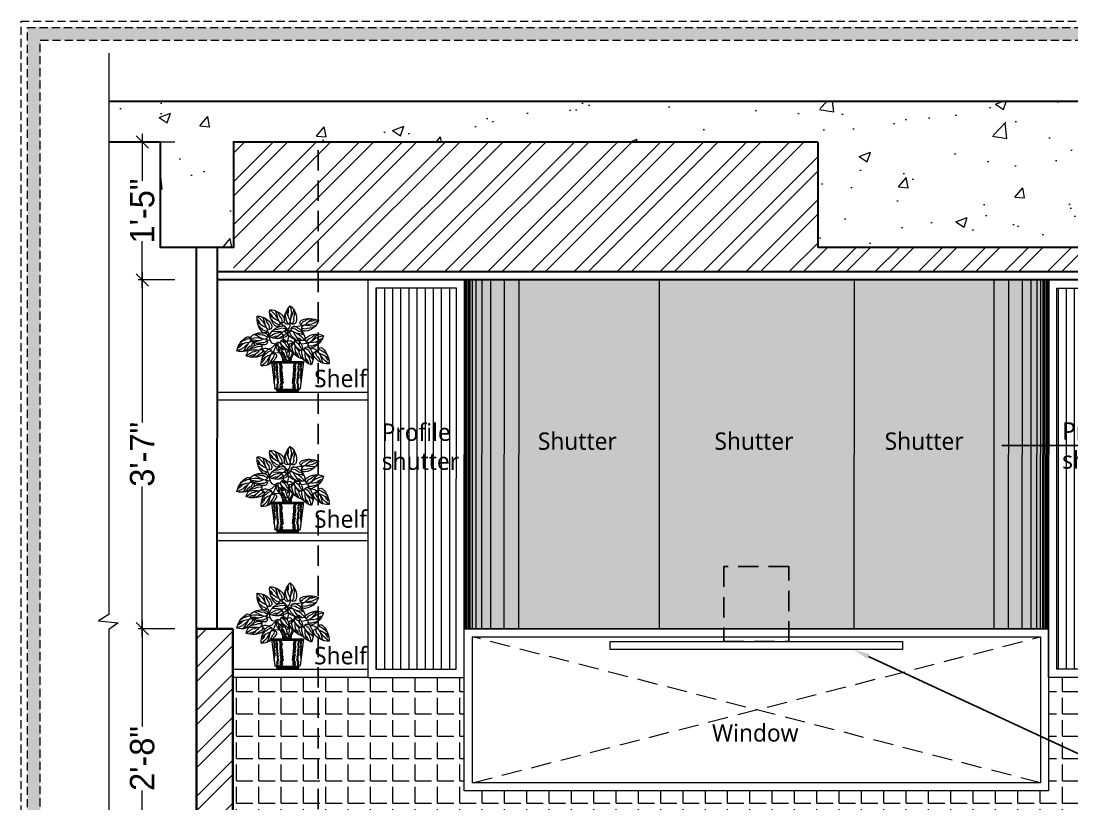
# Model space of a CAD drawing. Header units: millimetres. Extents: x 56222 to 3066687, y -650199 to -121287.
# Drawn here: x 140380.2 to 140509.6, y -184175.8 to -184079.3 of the extents above; entities that cross this region are included whole.
import ezdxf
from ezdxf import colors
from ezdxf.entities.mleader import LeaderData, LeaderLine
from ezdxf.math import Vec2, Vec3

# ---------------------------------------------------------------- set-up
doc = ezdxf.new("R2010")
doc.units = ezdxf.units.MM
doc.header["$MEASUREMENT"] = 0
doc.header["$PDMODE"] = 35
for name, pattern in [('DASHED', [0.75, 0.5, -0.25]), ('DASHED2', [0.375, 0.25, -0.125]), ('DASHEDX2', [1.5, 1, -0.5])]:
    doc.linetypes.add(name, pattern=pattern)
doc.layers.get('Defpoints').update_dxf_attribs({"color": 220})
doc.layers.add('AR HATCH-7', color=7, linetype='Continuous')
doc.layers.add('str coll', color=6, linetype='Continuous')
for name, color, linetype, lineweight in [('Dimension', 10, 'DASHEDX2', 20), ('ELEVATION', 250, 'Continuous', 9), ('FURNITURE', 32, 'Continuous', 9), ('furniture dimensions', 1, 'DASHED', 0), ('FURNITURE-1', 252, 'Continuous', 13), ('Labelling', 1, 'Continuous', 25), ('SECTION ( SLAB PLine )', 104, 'Continuous', 30), ('Text', 7, 'Continuous', 15), ('wall', 7, 'Continuous', 30)]:
    doc.layers.add(name, color=color, linetype=linetype, lineweight=lineweight)
doc.layers.add('hatch', color=250, linetype='Continuous', lineweight=9, transparency=0.5)
doc.styles.add('century g', font='GOTHIC.TTF')
doc.styles.get("Standard").update_dxf_attribs({"font": 'arial.ttf', "height": 6})
doc.styles.add('style4', font='ARIALN.TTF')
doc.dimstyles.new('Archana', dxfattribs={"dimtxt": 2, "dimasz": 0.75, "dimexe": 0.5, "dimexo": 0.5, "dimgap": 0, "dimtad": 0, "dimzin": 0, "dimdsep": 46, "dimlunit": 4, "dimtxsty": 'century g', "dimblk": 'OBLIQUE', "dimcen": 0, "dimdle": 1, "dimclrd": 256, "dimclre": 256, "dimclrt": 256, "dimadec": 0, "dimazin": 0, "dimtfac": 1, "dimtofl": 0, "dimtmove": 1, "dimatfit": 3, "dimfxl": 1, "dimfxlon": 1, "dimtolj": 1, "dimtzin": 0, "dimlwd": -1, "dimlwe": -1, "dimarcsym": 0})

# ---------------------------------------------------------------- blocks, each defined once
blk = doc.blocks.new('_Oblique')
at = {"layer": 'wall', "color": 0, "lineweight": -2}
blk.add_line((-0.5, -0.5), (0.5, 0.5), dxfattribs=at)
blk = doc.blocks.new('*D209')
at = {"layer": 'Defpoints', "color": 0, "linetype": 'Continuous', "lineweight": 30, "transparency": 16777216}
for p in [(140395.09, -184154.24), (140403.35, -184154.24), (140406.27, -184186.24)]:
    blk.add_point(p, dxfattribs=at)
at = {"layer": 'furniture dimensions', "color": 5, "linetype": 'Continuous', "transparency": 16777216}
for p, q in [((140399.09, -184154.24), (140394.59, -184154.24)), ((140395.09, -184153.24), (140395.09, -184166.29)), ((140395.09, -184187.24), (140395.09, -184174.2))]:
    blk.add_line(p, q, dxfattribs=at)
at = {"layer": 'furniture dimensions', "color": 5, "linetype": 'ByBlock', "transparency": 16777216}
blk.add_line((140399.09, -184186.24), (140394.59, -184186.24), dxfattribs=at)
at = {"layer": 'furniture dimensions', "color": 5, "linetype": 'Continuous', "transparency": 16777216, "xscale": 1.5, "yscale": 1.5, "zscale": 1.5}
for p, rotation in [((140395.09, -184154.24), 90), ((140395.09, -184186.24), 270)]:
    blk.add_blockref('_Oblique', p, dxfattribs=dict(at, rotation=rotation))
at = {"layer": 'furniture dimensions', "linetype": 'Continuous', "lineweight": 0, "transparency": 16777216, "insert": (140395.09, -184170.24), "char_height": 3, "attachment_point": 5, "rotation": 90, "style": 'century g'}
blk.add_mtext('\\A1;2\'-8"', dxfattribs=at)
blk = doc.blocks.new('*D210')
at = {"layer": 'Defpoints', "color": 0, "linetype": 'Continuous', "lineweight": 30, "transparency": 16777216}
for p in [(140395.09, -184111.24), (140404.32, -184111.24), (140403.35, -184154.24)]:
    blk.add_point(p, dxfattribs=at)
at = {"layer": 'furniture dimensions', "color": 5, "linetype": 'Continuous', "transparency": 16777216}
for p, q in [((140395.09, -184110.24), (140395.09, -184128.8)), ((140399.09, -184111.24), (140394.59, -184111.24)), ((140395.09, -184155.24), (140395.09, -184136.69))]:
    blk.add_line(p, q, dxfattribs=at)
at = {"layer": 'furniture dimensions', "color": 5, "linetype": 'ByBlock', "transparency": 16777216}
blk.add_line((140399.09, -184154.24), (140394.59, -184154.24), dxfattribs=at)
at = {"layer": 'furniture dimensions', "color": 5, "linetype": 'Continuous', "transparency": 16777216, "xscale": 1.5, "yscale": 1.5, "zscale": 1.5}
for p, rotation in [((140395.09, -184111.24), 90), ((140395.09, -184154.24), 270)]:
    blk.add_blockref('_Oblique', p, dxfattribs=dict(at, rotation=rotation))
at = {"layer": 'furniture dimensions', "linetype": 'Continuous', "lineweight": 0, "transparency": 16777216, "insert": (140395.09, -184132.74), "char_height": 3, "attachment_point": 5, "rotation": 90, "style": 'century g'}
blk.add_mtext('\\A1;3\'-7"', dxfattribs=at)
blk = doc.blocks.new('*D211')
at = {"layer": 'Defpoints', "color": 0, "linetype": 'Continuous', "lineweight": 30, "transparency": 16777216}
for p in [(140395.09, -184094.24), (140406.27, -184094.24), (140406.27, -184111.24)]:
    blk.add_point(p, dxfattribs=at)
at = {"layer": 'furniture dimensions', "color": 5, "linetype": 'Continuous', "transparency": 16777216}
for p, q in [((140395.09, -184093.24), (140395.09, -184099.02)), ((140399.09, -184094.24), (140394.59, -184094.24)), ((140395.09, -184112.24), (140395.09, -184106.46))]:
    blk.add_line(p, q, dxfattribs=at)
at = {"layer": 'furniture dimensions', "color": 5, "linetype": 'ByBlock', "transparency": 16777216}
blk.add_line((140399.09, -184111.24), (140394.59, -184111.24), dxfattribs=at)
at = {"layer": 'furniture dimensions', "color": 5, "linetype": 'Continuous', "transparency": 16777216, "xscale": 1.5, "yscale": 1.5, "zscale": 1.5}
for p, rotation in [((140395.09, -184094.24), 90), ((140395.09, -184111.24), 270)]:
    blk.add_blockref('_Oblique', p, dxfattribs=dict(at, rotation=rotation))
at = {"layer": 'furniture dimensions', "linetype": 'Continuous', "lineweight": 0, "transparency": 16777216, "insert": (140395.09, -184102.74), "char_height": 3, "attachment_point": 5, "rotation": 90, "style": 'century g'}
blk.add_mtext('\\A1;1\'-5"', dxfattribs=at)
blk = doc.blocks.new('RH')
at = {"color": 251, "true_color": 0x636466}
for p, q in [((137588.9421, 17688.3348), (137589.1437, 17688.3348)), ((137588.9421, 17688.3348), (137588.9627, 17688.1676)), ((137588.9421, 17688.3303), (137589.1437, 17688.3303)), ((137588.9421, 17688.3259), (137589.1437, 17688.3259)), ((137589.1437, 17688.3348), (137589.1232, 17688.1676)), ((137588.9577, 17688.2147), (137588.9577, 17688.1997)), ((137589.1282, 17688.2147), (137589.1282, 17688.1997)), ((137588.9708, 17688.1603), (137589.1151, 17688.1603))]:
    blk.add_line(p, q, dxfattribs=at)
for points in [[(137589.0132, 17688.5747), (137589.001, 17688.5979), (137589.0017, 17688.6081), (137588.9998, 17688.6246), (137588.996, 17688.6398), (137588.9972, 17688.6537)], [(137589.0226, 17688.6087), (137589.0144, 17688.6271), (137589.0061, 17688.6455), (137589.0017, 17688.6626)], [(137589.0256, 17688.6903), (137589.0201, 17688.6588), (137589.0182, 17688.6417), (137589.0207, 17688.6296), (137589.0226, 17688.6087), (137589.0256, 17688.5897)], [(137589.0252, 17688.5973), (137589.034, 17688.6144), (137589.0404, 17688.6328), (137589.0442, 17688.6398), (137589.0455, 17688.6505), (137589.0455, 17688.6594)], [(137589.0391, 17688.629), (137589.0404, 17688.6429), (137589.0366, 17688.648), (137589.0366, 17688.6607), (137589.0366, 17688.6708)], [(137589.0738, 17688.5824), (137589.0785, 17688.6082), (137589.0853, 17688.6158), (137589.094, 17688.6299), (137589.1004, 17688.6443), (137589.11, 17688.6544)], [(137589.1549, 17688.6657), (137589.1311, 17688.6443), (137589.119, 17688.632), (137589.1136, 17688.621), (137589.1022, 17688.6034), (137589.0928, 17688.5865)], [(137589.1022, 17688.6034), (137589.107, 17688.6229), (137589.1119, 17688.6425), (137589.119, 17688.6587)], [(137588.8465, 17688.5963), (137588.8747, 17688.5811), (137588.8903, 17688.5739), (137588.9025, 17688.5726), (137588.923, 17688.5678), (137588.942, 17688.5647)], [(137588.9089, 17688.5898), (137588.8961, 17688.5954), (137588.8901, 17688.5934), (137588.878, 17688.5974), (137588.8684, 17688.6006)], [(137588.9346, 17688.5667), (137588.9212, 17688.5805), (137588.9057, 17688.5922), (137588.9003, 17688.598), (137588.8904, 17688.6026), (137588.882, 17688.6054)], [(137588.9602, 17688.5719), (137588.9464, 17688.5862), (137588.9424, 17688.5902), (137588.9314, 17688.5951), (137588.9261, 17688.5995), (137588.9167, 17688.6033), (137588.9073, 17688.6071)], [(137589.0256, 17688.5897), (137589.0278, 17688.5616), (137589.0321, 17688.5529), (137589.0429, 17688.5386), (137589.0436, 17688.5171), (137589.0364, 17688.497), (137589.0452, 17688.4584)], [(137589.0382, 17688.5747), (137589.0474, 17688.5922), (137589.0499, 17688.5973), (137589.0512, 17688.6093), (137589.0537, 17688.6157), (137589.0543, 17688.6258), (137589.055, 17688.636)], [(137589.0928, 17688.5865), (137589.0639, 17688.5642), (137589.0429, 17688.5386)], [(137589.0934, 17688.567), (137589.1115, 17688.5751), (137589.1166, 17688.5775), (137589.125, 17688.5862), (137589.1309, 17688.5896), (137589.1377, 17688.5972), (137589.1445, 17688.6048)], [(137589.0971, 17688.5928), (137589.1147, 17688.6008), (137589.131, 17688.6113), (137589.1383, 17688.6145), (137589.146, 17688.6222), (137589.1515, 17688.6291)], [(137589.1277, 17688.6091), (137589.1373, 17688.6193), (137589.1374, 17688.6257), (137589.1453, 17688.6356), (137589.1515, 17688.6436)], [(137589.1537, 17688.5418), (137589.1585, 17688.5676), (137589.1652, 17688.5752), (137589.1739, 17688.5893), (137589.1803, 17688.6037), (137589.1899, 17688.6139)], [(137589.2349, 17688.6251), (137589.211, 17688.6037), (137589.1989, 17688.5914), (137589.1935, 17688.5804), (137589.1821, 17688.5628), (137589.1727, 17688.5459)], [(137589.177, 17688.5522), (137589.1946, 17688.5602), (137589.2109, 17688.5708), (137589.2182, 17688.5739), (137589.2259, 17688.5816), (137589.2314, 17688.5886)], [(137589.1821, 17688.5628), (137589.187, 17688.5823), (137589.1918, 17688.6019), (137589.1989, 17688.6181)], [(137589.2076, 17688.5685), (137589.2172, 17688.5787), (137589.2173, 17688.5851), (137589.2252, 17688.595), (137589.2314, 17688.603)], [(137588.923, 17688.5678), (137588.903, 17688.5657), (137588.8829, 17688.5637), (137588.8653, 17688.5648)], [(137588.9524, 17688.5482), (137588.9265, 17688.5439), (137588.917, 17688.5477), (137588.9008, 17688.5511), (137588.8852, 17688.5522), (137588.8723, 17688.5578)], [(137588.9308, 17688.4712), (137588.9534, 17688.4938), (137588.9664, 17688.5052), (137588.9777, 17688.51), (137588.996, 17688.5204), (137589.0133, 17688.5288)], [(137588.996, 17688.5204), (137588.9762, 17688.5167), (137588.9564, 17688.5129), (137588.9398, 17688.5068)], [(137588.942, 17688.5647), (137589.0153, 17688.5539)], [(137589.0185, 17688.5476), (137588.9925, 17688.5443), (137588.9845, 17688.5379), (137588.9699, 17688.5301), (137588.9552, 17688.5245), (137588.9445, 17688.5155)], [(137589.0068, 17688.5248), (137588.9978, 17688.5078), (137588.9864, 17688.492), (137588.9828, 17688.4849), (137588.9747, 17688.4777), (137588.9674, 17688.4726)], [(137589.0328, 17688.5271), (137589.0236, 17688.5095), (137589.0209, 17688.5045), (137589.0118, 17688.4966), (137589.008, 17688.4909), (137589.0001, 17688.4846), (137588.9921, 17688.4783)], [(137589.0133, 17688.5288), (137589.0429, 17688.5386), (137589.0649, 17688.528)], [(137589.0427, 17688.4551), (137589.0679, 17688.4692), (137589.0679, 17688.5036), (137589.0841, 17688.5177)], [(137589.0466, 17688.5213), (137589.06, 17688.5067), (137589.0639, 17688.5026), (137589.0748, 17688.4974), (137589.0799, 17688.4928), (137589.0893, 17688.4888), (137589.0986, 17688.4848)], [(137589.055, 17688.5448), (137589.081, 17688.5484), (137589.0903, 17688.5444), (137589.1064, 17688.5406), (137589.1221, 17688.5391), (137589.1348, 17688.5332)], [(137589.1596, 17688.4941), (137589.1318, 17688.51), (137589.1164, 17688.5175), (137589.1042, 17688.5192), (137589.0838, 17688.5245), (137589.0649, 17688.528)], [(137589.0722, 17688.5259), (137589.0854, 17688.5118), (137589.1005, 17688.4996), (137589.1058, 17688.4937), (137589.1155, 17688.4889), (137589.1239, 17688.4859)], [(137589.0838, 17688.5245), (137589.1039, 17688.526), (137589.124, 17688.5276), (137589.1416, 17688.526)], [(137589.1727, 17688.5459), (137589.163, 17688.5137), (137589.1553, 17688.4724)], [(137589.1695, 17688.4911), (137589.1922, 17688.5043), (137589.2023, 17688.5042), (137589.2187, 17688.5069), (137589.2337, 17688.5115), (137589.2477, 17688.5109)], [(137589.1733, 17688.5264), (137589.1914, 17688.5345), (137589.1965, 17688.5369), (137589.205, 17688.5456), (137589.2109, 17688.5491), (137589.2176, 17688.5566), (137589.2244, 17688.5642)], [(137588.8147, 17688.501), (137588.8453, 17688.4919), (137588.8615, 17688.4859), (137588.8711, 17688.4783), (137588.889, 17688.4672), (137588.9046, 17688.456)], [(137588.8634, 17688.4615), (137588.8504, 17688.4666), (137588.8476, 17688.4723), (137588.8362, 17688.478), (137588.8272, 17688.4826)], [(137588.898, 17688.4598), (137588.8788, 17688.4595), (137588.8595, 17688.4621), (137588.8515, 17688.4618), (137588.8413, 17688.4655), (137588.8334, 17688.4695)], [(137588.9124, 17688.438), (137588.8926, 17688.4377), (137588.8869, 17688.4377), (137588.8756, 17688.4419), (137588.8688, 17688.4425), (137588.8595, 17688.4465), (137588.8501, 17688.4505)], [(137588.889, 17688.4672), (137588.8762, 17688.4828), (137588.8635, 17688.4984), (137588.8502, 17688.5101)], [(137588.9236, 17688.4604), (137588.9083, 17688.4817), (137588.8989, 17688.4856), (137588.8851, 17688.4947), (137588.8732, 17688.5049), (137588.8601, 17688.5101)], [(137588.9553, 17688.4467), (137588.9526, 17688.449), (137588.9046, 17688.456)], [(137588.9948, 17688.4653), (137588.9735, 17688.4499), (137588.9695, 17688.4406), (137588.9605, 17688.4267), (137588.9503, 17688.4148), (137588.9498, 17688.4135)], [(137588.9887, 17688.4953), (137588.978, 17688.4862), (137588.9717, 17688.4865), (137588.9613, 17688.4792), (137588.953, 17688.4734)], [(137588.9669, 17688.4366), (137588.9667, 17688.4369), (137588.9667, 17688.4571)], [(137588.9684, 17688.4008), (137588.9693, 17688.4032), (137588.9769, 17688.4128), (137588.988, 17688.4307), (137588.9992, 17688.4463)], [(137589.0429, 17688.3947), (137589.0274, 17688.4328), (137589.0092, 17688.445), (137588.991, 17688.4814)], [(137588.9992, 17688.4463), (137589.0234, 17688.4692), (137589.0438, 17688.4646)], [(137589.0171, 17688.4541), (137589.0175, 17688.4344), (137589.0175, 17688.4287), (137589.0133, 17688.4173), (137589.0127, 17688.4105), (137589.0087, 17688.4012), (137589.0048, 17688.3918)], [(137589.0811, 17688.471), (137589.0599, 17688.4556), (137589.0559, 17688.4463), (137589.0468, 17688.4324), (137589.0366, 17688.4205), (137589.0315, 17688.4074)], [(137589.0406, 17688.362), (137589.0497, 17688.3927), (137589.0556, 17688.4088), (137589.0633, 17688.4185), (137589.0744, 17688.4363), (137589.0856, 17688.452)], [(137589.0523, 17688.3333), (137589.078, 17688.3682), (137589.0902, 17688.4005), (137589.0861, 17688.4227), (137589.1145, 17688.445)], [(137589.0679, 17688.4066), (137589.076, 17688.4349), (137589.0902, 17688.4591)], [(137589.0817, 17688.4454), (137589.082, 17688.4261), (137589.0795, 17688.4069), (137589.0798, 17688.3989), (137589.0761, 17688.3887), (137589.0721, 17688.3808)], [(137589.1035, 17688.4598), (137589.1039, 17688.44), (137589.1039, 17688.4344), (137589.0996, 17688.423), (137589.0991, 17688.4162), (137589.0951, 17688.4069), (137589.0911, 17688.3975)], [(137589.0974, 17688.5021), (137589.1101, 17688.4962), (137589.1161, 17688.4981), (137589.1281, 17688.4938), (137589.1376, 17688.4904)], [(137589.1851, 17688.4794), (137589.1553, 17688.4724), (137589.1434, 17688.4555), (137589.1078, 17688.4447), (137589.1214, 17688.4254), (137589.1289, 17688.4022), (137589.1444, 17688.3865)], [(137589.2134, 17688.413), (137589.1868, 17688.4224), (137589.1772, 17688.4219), (137589.1597, 17688.4178), (137589.1397, 17688.4258), (137589.1242, 17688.4405), (137589.1108, 17688.4456)], [(137589.1708, 17688.4661), (137589.1888, 17688.4578), (137589.1939, 17688.4555), (137589.206, 17688.4548), (137589.2125, 17688.4526), (137589.2227, 17688.4525), (137589.2328, 17688.4524)], [(137589.2856, 17688.4844), (137589.2539, 17688.4884), (137589.2367, 17688.4894), (137589.2248, 17688.4863), (137589.204, 17688.4833), (137589.1851, 17688.4794)], [(137589.1927, 17688.4802), (137589.2103, 17688.4722), (137589.2289, 17688.4668), (137589.2361, 17688.4633), (137589.2469, 17688.4626), (137589.2558, 17688.463)], [(137589.204, 17688.4833), (137589.2219, 17688.4925), (137589.2399, 17688.5016), (137589.2568, 17688.5069)], [(137589.2251, 17688.4679), (137589.2391, 17688.4673), (137589.2439, 17688.4713), (137589.2566, 17688.472), (137589.2667, 17688.4725)], [(137589.2612, 17688.4609), (137589.2732, 17688.4376), (137589.2819, 17688.4323), (137589.2943, 17688.4212), (137589.3046, 17688.4094), (137589.3167, 17688.4024)], [(137589.2755, 17688.4813), (137589.2952, 17688.4788), (137589.3008, 17688.4779), (137589.3114, 17688.4721), (137589.318, 17688.4705), (137589.3267, 17688.4652), (137589.3353, 17688.4599)], [(137589.363, 17688.4047), (137589.334, 17688.4182), (137589.3189, 17688.4265), (137589.3105, 17688.4355), (137589.2944, 17688.4491), (137589.2806, 17688.4625)], [(137589.2866, 17688.4577), (137589.3057, 17688.4551), (137589.3244, 17688.4498), (137589.3323, 17688.4489), (137589.3418, 17688.4437), (137589.3491, 17688.4386)], [(137589.2944, 17688.4491), (137589.3048, 17688.4317), (137589.3151, 17688.4144), (137589.3265, 17688.401)], [(137589.3205, 17688.4509), (137589.3327, 17688.4439), (137589.3346, 17688.4379), (137589.345, 17688.4306), (137589.3533, 17688.4248)], [(137588.7795, 17688.3223), (137588.8048, 17688.3419), (137588.8177, 17688.3533), (137588.824, 17688.3639), (137588.8366, 17688.3807), (137588.8472, 17688.3968)], [(137588.8424, 17688.3908), (137588.8243, 17688.3841), (137588.8073, 17688.3748), (137588.7998, 17688.3722), (137588.7916, 17688.365), (137588.7856, 17688.3585)], [(137588.848, 17688.4163), (137588.8294, 17688.4095), (137588.8241, 17688.4075), (137588.815, 17688.3994), (137588.8089, 17688.3964), (137588.8016, 17688.3893), (137588.7943, 17688.3822)], [(137588.8366, 17688.3807), (137588.8304, 17688.3615), (137588.8241, 17688.3423), (137588.8159, 17688.3267)], [(137588.8665, 17688.3995), (137588.8598, 17688.3741), (137588.8525, 17688.367), (137588.8429, 17688.3536), (137588.8355, 17688.3397), (137588.8251, 17688.3303)], [(137588.8472, 17688.3968), (137588.8696, 17688.4146), (137588.9024, 17688.4222)], [(137588.9313, 17688.4245), (137588.9101, 17688.4091), (137588.9061, 17688.3998), (137588.8971, 17688.3859), (137588.8869, 17688.374), (137588.8818, 17688.3609)], [(137588.9246, 17688.3898), (137588.909, 17688.3771), (137588.8934, 17688.3643), (137588.8818, 17688.351)], [(137588.8908, 17688.3155), (137588.8999, 17688.3462), (137588.9059, 17688.3623), (137588.9135, 17688.372), (137588.9246, 17688.3898), (137588.9358, 17688.4055)], [(137588.932, 17688.3989), (137588.9323, 17688.3796), (137588.9297, 17688.3604), (137588.93, 17688.3524), (137588.9263, 17688.3422), (137588.9224, 17688.3343)], [(137588.9537, 17688.4133), (137588.9541, 17688.3935), (137588.9541, 17688.3879), (137588.9499, 17688.3765), (137588.9493, 17688.3697), (137588.9453, 17688.3604), (137588.9414, 17688.351)], [(137588.988, 17688.4307), (137588.9724, 17688.4179), (137588.9623, 17688.4096)], [(137588.9937, 17688.4051), (137588.9886, 17688.3921), (137588.9829, 17688.3893), (137588.9773, 17688.3779), (137588.9727, 17688.3688)], [(137588.9954, 17688.4397), (137588.9957, 17688.4205), (137588.9931, 17688.4012), (137588.9934, 17688.3932), (137588.9897, 17688.383), (137588.9858, 17688.3751)], [(137589.0056, 17688.3937), (137589.0087, 17688.3769), (137589.0201, 17688.3586), (137589.021, 17688.3348)], [(137589.0286, 17688.3538), (137589.0112, 17688.3904), (137589.0085, 17688.392)], [(137589.0744, 17688.4363), (137589.0588, 17688.4236), (137589.0432, 17688.4108), (137589.0315, 17688.3975)], [(137589.0801, 17688.4108), (137589.075, 17688.3978), (137589.0693, 17688.3949), (137589.0636, 17688.3836), (137589.0591, 17688.3745)], [(137589.0643, 17688.3769), (137589.0942, 17688.3904), (137589.1266, 17688.3924), (137589.1387, 17688.3843)], [(137589.1252, 17688.39), (137589.1307, 17688.3644), (137589.1377, 17688.357), (137589.1468, 17688.3431), (137589.1536, 17688.329), (137589.1635, 17688.3191)], [(137589.1444, 17688.406), (137589.1627, 17688.3984), (137589.1679, 17688.3961), (137589.1766, 17688.3877), (137589.1826, 17688.3845), (137589.1896, 17688.3771), (137589.1965, 17688.3697)], [(137589.2088, 17688.3091), (137589.1843, 17688.3298), (137589.1719, 17688.3417), (137589.1661, 17688.3526), (137589.1542, 17688.3699), (137589.1444, 17688.3865)], [(137589.1489, 17688.3803), (137589.1667, 17688.3728), (137589.1833, 17688.3628), (137589.1907, 17688.3598), (137589.1986, 17688.3524), (137589.2042, 17688.3456)], [(137589.1946, 17688.4076), (137589.207, 17688.3921), (137589.2106, 17688.3878), (137589.2211, 17688.3818), (137589.2259, 17688.3769), (137589.235, 17688.3722), (137589.244, 17688.3676)], [(137589.2047, 17688.4305), (137589.2308, 17688.4323), (137589.2399, 17688.4276), (137589.2557, 17688.4227), (137589.2712, 17688.4201), (137589.2835, 17688.4134)], [(137589.3055, 17688.3726), (137589.2789, 17688.3904), (137589.264, 17688.399), (137589.252, 17688.4015), (137589.232, 17688.4082), (137589.2134, 17688.413)], [(137589.2206, 17688.4104), (137589.2327, 17688.3954), (137589.247, 17688.3822), (137589.2518, 17688.3759), (137589.2612, 17688.3705), (137589.2693, 17688.3669)], [(137589.232, 17688.4082), (137589.2522, 17688.4084), (137589.2723, 17688.4085), (137589.2898, 17688.4057)], [(137589.244, 17688.3849), (137589.2563, 17688.3782), (137589.2624, 17688.3796), (137589.274, 17688.3745), (137589.2833, 17688.3704)], [(137588.8108, 17688.3767), (137588.8004, 17688.3673), (137588.7998, 17688.361), (137588.7913, 17688.3516), (137588.7845, 17688.3441)], [(137588.9303, 17688.3643), (137588.9252, 17688.3513), (137588.9195, 17688.3484), (137588.9139, 17688.3371), (137588.9093, 17688.328)], [(137588.9516, 17688.3234), (137588.957, 17688.3148), (137588.9538, 17688.3094), (137588.9575, 17688.2996), (137588.9543, 17688.2899), (137588.957, 17688.2791), (137588.9527, 17688.2705), (137588.957, 17688.2618), (137588.9538, 17688.2488), (137588.9592, 17688.2413), (137588.9555, 17688.2258)], [(137588.9543, 17688.3563), (137588.9577, 17688.368)], [(137588.9565, 17688.3256), (137588.9619, 17688.3169), (137588.9586, 17688.3115), (137588.9624, 17688.3018), (137588.9592, 17688.2921), (137588.9619, 17688.2813), (137588.9575, 17688.2726), (137588.9619, 17688.264), (137588.9586, 17688.251), (137588.964, 17688.2434), (137588.957, 17688.2136)], [(137588.9666, 17688.3259), (137588.972, 17688.3097), (137588.9708, 17688.3062), (137588.9743, 17688.2998), (137588.9708, 17688.2922), (137588.9708, 17688.2823), (137588.972, 17688.2695), (137588.9761, 17688.2619), (137588.9714, 17688.2561), (137588.9761, 17688.2433), (137588.9726, 17688.2357), (137588.9778, 17688.2246), (137588.9766, 17688.2159), (137588.9801, 17688.2037), (137588.9761, 17688.1967), (137588.9726, 17688.1868), (137588.9766, 17688.1792), (137588.9726, 17688.1734), (137588.9755, 17688.1675), (137588.9702, 17688.164), (137588.9726, 17688.1606)], [(137588.9712, 17688.3259), (137588.9766, 17688.3097), (137588.9755, 17688.3062), (137588.979, 17688.2998), (137588.9755, 17688.2922), (137588.9755, 17688.2823), (137588.9766, 17688.2695), (137588.9807, 17688.2619), (137588.9761, 17688.2561), (137588.9807, 17688.2433), (137588.9772, 17688.2357), (137588.9825, 17688.2246), (137588.9813, 17688.2159), (137588.9848, 17688.2037), (137588.9807, 17688.1967), (137588.9772, 17688.1868), (137588.9813, 17688.1792), (137588.9772, 17688.1734), (137588.9801, 17688.1675), (137588.9749, 17688.164), (137588.9772, 17688.1606)], [(137588.9878, 17688.3259), (137588.9932, 17688.3097), (137588.9921, 17688.3062), (137588.9956, 17688.2998), (137588.9921, 17688.2922), (137588.9921, 17688.2823), (137588.9932, 17688.2695), (137588.9973, 17688.2619), (137588.9926, 17688.2561), (137588.9973, 17688.2433), (137588.9938, 17688.2357), (137588.9991, 17688.2246), (137588.9979, 17688.2159), (137589.0014, 17688.2037), (137588.9973, 17688.1967), (137588.9938, 17688.1868), (137588.9979, 17688.1792), (137588.9938, 17688.1734), (137588.9967, 17688.1675), (137588.9915, 17688.164), (137588.9938, 17688.1606)], [(137588.9954, 17688.3259), (137589.0008, 17688.3097), (137588.9996, 17688.3062), (137589.0031, 17688.2998), (137588.9996, 17688.2922), (137588.9996, 17688.2823), (137589.0008, 17688.2695), (137589.0049, 17688.2619), (137589.0002, 17688.2561), (137589.0049, 17688.2433), (137589.0014, 17688.2357), (137589.0066, 17688.2246), (137589.0055, 17688.2159), (137589.009, 17688.2037), (137589.0049, 17688.1967), (137589.0014, 17688.1868), (137589.0055, 17688.1792), (137589.0014, 17688.1734), (137589.0043, 17688.1675), (137588.9991, 17688.164), (137589.0014, 17688.1606)], [(137589.0001, 17688.3259), (137589.0055, 17688.3097), (137589.0043, 17688.3062), (137589.0078, 17688.2998), (137589.0043, 17688.2922), (137589.0043, 17688.2823), (137589.0055, 17688.2695), (137589.0096, 17688.2619), (137589.0049, 17688.2561), (137589.0096, 17688.2433), (137589.0061, 17688.2357), (137589.0113, 17688.2246), (137589.0101, 17688.2159), (137589.0136, 17688.2037), (137589.0096, 17688.1967), (137589.0061, 17688.1868), (137589.0101, 17688.1792), (137589.0061, 17688.1734), (137589.009, 17688.1675), (137589.0037, 17688.164), (137589.0061, 17688.1606)], [(137589.0156, 17688.3345), (137589.0286, 17688.3538), (137589.0371, 17688.37)], [(137589.021, 17688.3348), (137589.0218, 17688.3354)], [(137589.0406, 17688.362), (137589.0327, 17688.346), (137589.03, 17688.3348)], [(137589.0376, 17688.342), (137589.0368, 17688.3348)], [(137589.0453, 17688.3359), (137589.0504, 17688.3428), (137589.0583, 17688.3624), (137589.0712, 17688.3649), (137589.0813, 17688.375)], [(137589.0558, 17688.3681), (137589.0579, 17688.364), (137589.0629, 17688.3443), (137589.0629, 17688.3351)], [(137589.073, 17688.3512), (137589.0703, 17688.3288), (137589.0704, 17688.3282)], [(137589.0841, 17688.3259), (137589.0787, 17688.3097), (137589.0799, 17688.3062), (137589.0764, 17688.2998), (137589.0799, 17688.2922), (137589.0799, 17688.2823), (137589.0787, 17688.2695), (137589.0746, 17688.2619), (137589.0793, 17688.2561), (137589.0746, 17688.2433), (137589.0781, 17688.2357), (137589.0729, 17688.2246), (137589.074, 17688.2159), (137589.0705, 17688.2037), (137589.0746, 17688.1967), (137589.0781, 17688.1868), (137589.074, 17688.1792), (137589.0781, 17688.1734), (137589.0752, 17688.1675), (137589.0805, 17688.164), (137589.0781, 17688.1606)], [(137589.0763, 17688.3649), (137589.0737, 17688.351), (137589.0744, 17688.3428), (137589.0712, 17688.3359)], [(137589.0888, 17688.3259), (137589.0834, 17688.3097), (137589.0845, 17688.3062), (137589.081, 17688.2998), (137589.0845, 17688.2922), (137589.0845, 17688.2823), (137589.0834, 17688.2695), (137589.0793, 17688.2619), (137589.0839, 17688.2561), (137589.0793, 17688.2433), (137589.0828, 17688.2357), (137589.0775, 17688.2246), (137589.0787, 17688.2159), (137589.0752, 17688.2037), (137589.0793, 17688.1967), (137589.0828, 17688.1868), (137589.0787, 17688.1792), (137589.0828, 17688.1734), (137589.0799, 17688.1675), (137589.0851, 17688.164), (137589.0828, 17688.1606)], [(137589.0964, 17688.3259), (137589.0909, 17688.3097), (137589.0921, 17688.3062), (137589.0886, 17688.2998), (137589.0921, 17688.2922), (137589.0921, 17688.2823), (137589.0909, 17688.2695), (137589.0869, 17688.2619), (137589.0915, 17688.2561), (137589.0869, 17688.2433), (137589.0904, 17688.2357), (137589.0851, 17688.2246), (137589.0863, 17688.2159), (137589.0828, 17688.2037), (137589.0869, 17688.1967), (137589.0904, 17688.1868), (137589.0863, 17688.1792), (137589.0904, 17688.1734), (137589.0874, 17688.1675), (137589.0927, 17688.164), (137589.0904, 17688.1606)], [(137589.1129, 17688.3259), (137589.1075, 17688.3097), (137589.1087, 17688.3062), (137589.1052, 17688.2998), (137589.1087, 17688.2922), (137589.1087, 17688.2823), (137589.1075, 17688.2695), (137589.1034, 17688.2619), (137589.1081, 17688.2561), (137589.1034, 17688.2433), (137589.1069, 17688.2357), (137589.1017, 17688.2246), (137589.1029, 17688.2159), (137589.0994, 17688.2037), (137589.1034, 17688.1967), (137589.1069, 17688.1868), (137589.1029, 17688.1792), (137589.1069, 17688.1734), (137589.104, 17688.1675), (137589.1093, 17688.164), (137589.1069, 17688.1606)], [(137589.1176, 17688.3259), (137589.1122, 17688.3097), (137589.1134, 17688.3062), (137589.1099, 17688.2998), (137589.1134, 17688.2922), (137589.1134, 17688.2823), (137589.1122, 17688.2695), (137589.1081, 17688.2619), (137589.1128, 17688.2561), (137589.1081, 17688.2433), (137589.1116, 17688.2357), (137589.1064, 17688.2246), (137589.1075, 17688.2159), (137589.104, 17688.2037), (137589.1081, 17688.1967), (137589.1116, 17688.1868), (137589.1075, 17688.1792), (137589.1116, 17688.1734), (137589.1087, 17688.1675), (137589.1139, 17688.164), (137589.1116, 17688.1606)], [(137589.1277, 17688.3256), (137589.1223, 17688.3169), (137589.1255, 17688.3115), (137589.1218, 17688.3018), (137589.125, 17688.2921), (137589.1223, 17688.2813), (137589.1266, 17688.2726), (137589.1223, 17688.264), (137589.1255, 17688.251), (137589.1201, 17688.2434), (137589.1272, 17688.2136)], [(137589.1326, 17688.3234), (137589.1272, 17688.3148), (137589.1304, 17688.3094), (137589.1266, 17688.2996), (137589.1299, 17688.2899), (137589.1272, 17688.2791), (137589.1315, 17688.2705), (137589.1272, 17688.2618), (137589.1304, 17688.2488), (137589.125, 17688.2413), (137589.1287, 17688.2258)], [(137589.1542, 17688.3699), (137589.1596, 17688.3505), (137589.1651, 17688.3311), (137589.1726, 17688.3151)], [(137589.1799, 17688.3649), (137589.1898, 17688.355), (137589.1901, 17688.3486), (137589.1982, 17688.3389), (137589.2047, 17688.3311)]]:
    blk.add_lwpolyline(points, dxfattribs=at)
for points in [[(137589.03, 17688.3348, -0.287945), (137589.044, 17688.3425, -0.484187)], [(137589.041, 17688.3424, 0.139974), (137589.0626, 17688.3716)]]:
    blk.add_lwpolyline(points, format="xyb", dxfattribs=at)
for points in [[(137588.9738, 17688.1603), (137588.9738, 17688.1565, 0.269011), (137588.9806, 17688.1433), (137589.1036, 17688.1433, 0.269011), (137589.1104, 17688.1565), (137589.1104, 17688.1603)], [(137588.9772, 17688.1569), (137588.9772, 17688.1564, 0.24889), (137588.9816, 17688.1467), (137589.1025, 17688.1467, 0.24889), (137589.107, 17688.1564), (137589.107, 17688.1569)]]:
    blk.add_lwpolyline(points, format="xyb", close=True, dxfattribs=at)
for centre, radius, start, end in [((137589.0867, 17688.6104), 0.1006, 127.41045, 191.89887), ((137588.938, 17688.6018), 0.1245, 354.40697, 45.28532), ((137589.1537, 17688.5651), 0.1006, 89.28598, 153.7744), ((137589.0314, 17688.6502), 0.1245, 316.2825, 7.16085), ((137588.903, 17688.4854), 0.1245, 66.13793, 117.01628), ((137588.9415, 17688.6293), 0.1006, 199.14142, 263.62983), ((137588.9454, 17688.5827), 0.0183, 259.37325, 64.08869), ((137589.007, 17688.5925), 0.0189, 188.61288, 351.38712), ((137589.0438, 17688.5921), 0.0183, 187.64228, 352.35772), ((137589.0799, 17688.6003), 0.0189, 150.48841, 313.26266), ((137589.1086, 17688.5772), 0.0183, 149.51781, 314.23325), ((137589.2336, 17688.5245), 0.1006, 89.28598, 153.7744), ((137589.1113, 17688.6096), 0.1245, 316.2825, 7.16085), ((137588.8587, 17688.4106), 0.1006, 51.4742, 115.96262), ((137588.9335, 17688.5479), 0.0189, 260.34384, 63.11809), ((137589.0312, 17688.4668), 0.1006, 112.98355, 177.47196), ((137589.0003, 17688.5425), 0.0189, 313.49529, 116.26954), ((137589.0217, 17688.5125), 0.0183, 312.52469, 117.24013), ((137589.0611, 17688.5101), 0.0183, 77.96705, 242.68249), ((137589.0738, 17688.5446), 0.0189, 78.93765, 241.7119), ((137589.0639, 17688.4635), 0.1006, 17.73522, 82.22364), ((137589.1598, 17688.5597), 0.0189, 150.48841, 313.26266), ((137589.187, 17688.4981), 0.0189, 101.46123, 264.23547), ((137589.1885, 17688.5366), 0.0183, 149.51781, 314.23325), ((137589.2089, 17688.4194), 0.1006, 40.2588, 104.74722), ((137588.933, 17688.5397), 0.1245, 198.08776, 248.96611), ((137588.8943, 17688.4408), 0.0183, 251.01535, 55.73079), ((137588.9105, 17688.4739), 0.0189, 251.98595, 54.76019), ((137588.9532, 17688.5937), 0.1245, 259.5971, 310.47545), ((137589.0446, 17688.4005), 0.1006, 141.56328, 173.15893), ((137588.9813, 17688.4521), 0.0189, 342.07502, 144.84927), ((137589.0144, 17688.436), 0.0183, 341.10442, 145.81986), ((137589.131, 17688.4062), 0.1006, 141.56328, 206.05169), ((137589.0676, 17688.4578), 0.0189, 342.07502, 144.84927), ((137589.1058, 17688.6064), 0.1245, 244.73174, 295.61009), ((137589.1007, 17688.4417), 0.0183, 341.10442, 145.81986), ((137589.1885, 17688.4613), 0.0183, 100.49063, 265.20607), ((137589.1929, 17688.5675), 0.1245, 267.25532, 318.13367), ((137589.2235, 17688.429), 0.0189, 74.92337, 237.69762), ((137589.2078, 17688.3488), 0.1006, 13.72094, 78.20936), ((137589.2722, 17688.4456), 0.0189, 63.56473, 226.33897), ((137589.293, 17688.4759), 0.0183, 62.59413, 227.30957), ((137589.2402, 17688.3838), 0.1245, 9.66653, 60.54488), ((137588.9038, 17688.3289), 0.1245, 132.15049, 183.02884), ((137588.8321, 17688.4072), 0.0183, 325.38581, 130.10124), ((137588.8591, 17688.3821), 0.0189, 326.3564, 129.13065), ((137588.9812, 17688.3597), 0.1006, 141.56328, 206.05169), ((137588.852, 17688.4338), 0.1245, 288.17683, 339.05518), ((137588.9178, 17688.4113), 0.0189, 342.07502, 144.84927), ((137588.951, 17688.3952), 0.0183, 341.10442, 145.81986), ((137588.9154, 17688.4746), 0.1245, 288.17683, 339.05518), ((137589.0018, 17688.4803), 0.1245, 288.17683, 339.05518), ((137589.1319, 17688.3724), 0.0189, 48.38551, 211.15976), ((137589.1599, 17688.3962), 0.0183, 47.41492, 212.13036), ((137589.0848, 17688.3211), 0.1245, 354.48732, 45.36567), ((137589.2083, 17688.3954), 0.0183, 73.95277, 238.66821), ((137589.2597, 17688.4884), 0.1245, 240.71746, 291.59581), ((137589.3327, 17688.5006), 0.1006, 223.05298, 287.5414), ((137588.788, 17688.4225), 0.1006, 265.15398, 329.64239), ((137589.0446, 17688.4005), 0.1006, 203.60098, 206.05169), ((137589.2046, 17688.4096), 0.1006, 207.87377, 272.36219), ((137588.9708, 17688.1685), 0.00816, 186.20577, 270), ((137589.1151, 17688.1685), 0.00816, 270, 353.79423)]:
    blk.add_arc(centre, radius, start, end, dxfattribs=at)

msp = doc.modelspace()

# ---------------------------------------------------------------- hatches: boundary and pattern name
at = {"layer": 'AR HATCH-7', "lineweight": 18, "true_color": 0x939598, "transparency": 33554687}
h = msp.add_hatch(dxfattribs=at)
h.set_pattern_fill('ANSI32', color=252, scale=10)
h.set_pattern_definition([(45, (1918.578, 0), (-2.65165043, 2.65165043), []), (45, (1920.346, 0), (-2.65165043, 2.65165043), [])])
h.paths.add_polyline_path([(140406.27, -184154.24), (140401.77, -184154.24), (140401.77, -184218.24), (140406.27, -184218.24)])
at = {"layer": 'Dimension', "true_color": 0xd39e00}
h = msp.add_hatch(color=42, dxfattribs=at)
h.paths.add_polyline_path([(140380.94, -184080.11), (140380.94, -184239.24), (140607.01, -184239.24), (140607.01, -184080.11)])
h.paths.add_polyline_path([(140382.53, -184081.7), (140605.43, -184081.7), (140605.43, -184237.65), (140382.53, -184237.65)], flags=16)
at = {"layer": 'FURNITURE', "lineweight": 30, "true_color": 0xc8a668, "transparency": 33554559}
h = msp.add_hatch(color=43, dxfattribs=at)
h.dxf.hatch_style = 1
h.paths.add_polyline_path([(140482.8, -184111.24), (140458.8, -184111.24), (140458.77, -184154.24), (140482.77, -184154.24)])
h.paths.add_polyline_path([(140500.07, -184111.24), (140482.8, -184111.24), (140482.77, -184154.24), (140500.05, -184154.24)])
h.paths.add_polyline_path([(140458.8, -184111.24), (140441.52, -184111.24), (140441.5, -184154.24), (140458.77, -184154.24)])
h.paths.add_polyline_path([(140441.52, -184111.24), (140439.72, -184111.24), (140439.7, -184154.24), (140441.5, -184154.24)])
h.paths.add_polyline_path([(140439.72, -184111.24), (140438.05, -184111.24), (140438.02, -184154.24), (140439.7, -184154.24)])
h.paths.add_polyline_path([(140438.05, -184111.24), (140436.96, -184111.24), (140436.94, -184154.24), (140438.02, -184154.24)])
h.paths.add_polyline_path([(140436.96, -184111.24), (140436.25, -184111.24), (140436.23, -184154.24), (140436.94, -184154.24)])
h.paths.add_polyline_path([(140436.25, -184111.24), (140435.8, -184111.24), (140435.78, -184154.24), (140436.23, -184154.24)])
h.paths.add_polyline_path([(140435.8, -184111.24), (140435.51, -184111.24), (140435.48, -184154.24), (140435.78, -184154.24)])
h.paths.add_polyline_path([(140435.51, -184111.24), (140435.34, -184111.24), (140435.31, -184154.24), (140435.48, -184154.24)])
h.paths.add_polyline_path([(140435.34, -184111.24), (140435.14, -184111.24), (140435.11, -184154.24), (140435.31, -184154.24)])
h.paths.add_polyline_path([(140435.14, -184111.24), (140435.01, -184111.24), (140434.98, -184154.24), (140435.11, -184154.24)])
h.paths.add_polyline_path([(140435.01, -184111.24), (140434.9, -184111.24), (140434.88, -184154.24), (140434.98, -184154.24)])
h.paths.add_polyline_path([(140434.9, -184111.24), (140434.8, -184111.24), (140434.79, -184124.07), (140434.79, -184124.07), (140434.79, -184123.07), (140434.79, -184123.07), (140434.79, -184124.07), (140434.79, -184124.07), (140434.79, -184123.07), (140434.79, -184123.07), (140434.79, -184124.07), (140434.78, -184139.41), (140434.78, -184139.41), (140434.78, -184138.41), (140434.78, -184138.41), (140434.78, -184139.41), (140434.78, -184139.41), (140434.78, -184138.41), (140434.78, -184138.41), (140434.78, -184139.41), (140434.77, -184154.24), (140434.88, -184154.24)])
h.paths.add_polyline_path([(140501.87, -184111.24), (140500.07, -184111.24), (140500.05, -184154.24), (140501.84, -184154.24)])
h.paths.add_polyline_path([(140503.54, -184111.24), (140501.87, -184111.24), (140501.84, -184154.24), (140503.52, -184154.24)])
h.paths.add_polyline_path([(140504.63, -184111.24), (140503.54, -184111.24), (140503.52, -184154.24), (140504.6, -184154.24)])
h.paths.add_polyline_path([(140505.34, -184111.24), (140504.63, -184111.24), (140504.6, -184154.24), (140505.31, -184154.24)])
h.paths.add_polyline_path([(140505.79, -184111.24), (140505.34, -184111.24), (140505.31, -184154.24), (140505.77, -184154.24)])
h.paths.add_polyline_path([(140506.08, -184111.24), (140505.79, -184111.24), (140505.77, -184154.24), (140506.06, -184154.24)])
h.paths.add_polyline_path([(140506.45, -184111.24), (140506.26, -184111.24), (140506.23, -184154.24), (140506.43, -184154.24)])
h.paths.add_polyline_path([(140506.26, -184111.24), (140506.08, -184111.24), (140506.06, -184154.24), (140506.23, -184154.24)])
h.paths.add_polyline_path([(140506.59, -184111.24), (140506.45, -184111.24), (140506.43, -184154.24), (140506.56, -184154.24)])
h.paths.add_polyline_path([(140506.69, -184111.24), (140506.59, -184111.24), (140506.56, -184154.24), (140506.66, -184154.24)])
h.paths.add_polyline_path([(140506.77, -184111.24), (140506.69, -184111.24), (140506.66, -184154.24), (140506.77, -184154.24), (140506.78, -184139.41), (140506.77, -184139.41)])
at = {"layer": 'FURNITURE', "lineweight": 18, "transparency": 33554600}
h = msp.add_hatch(dxfattribs=at)
h.set_pattern_fill('ANSI31', color=9, scale=8, angle=45)
h.set_pattern_definition([(90, (-11.0299, 0), (-1, 0), [])])
h.paths.add_polyline_path([(140433.8, -184112.24), (140423.87, -184112.24), (140423.87, -184159.24), (140433.77, -184159.24)])
h.paths.add_polyline_path([(140517.73, -184112.24), (140507.8, -184112.24), (140507.79, -184131.65), (140517.73, -184131.65)])
h.paths.add_polyline_path([(140517.73, -184131.65), (140507.79, -184131.65), (140507.77, -184159.24), (140517.73, -184159.24)])
at = {"layer": 'FURNITURE', "lineweight": 18, "true_color": 0xc7c8ca, "transparency": 33554687}
h = msp.add_hatch(dxfattribs=at)
h.set_pattern_fill('ANGLE', color=9, scale=10)
h.set_pattern_definition([(0, (-11.03, 0), (0, 2.75), [2, -0.75]), (90, (-11.03, 0), (-2.75, 2e-16), [2, -0.75])])
h.paths.add_polyline_path([(140535.27, -184169.61), (140510.36, -184169.61), (140506.77, -184167.91), (140506.77, -184174.24), (140434.77, -184174.24), (140434.77, -184160.24), (140422.87, -184160.24), (140416.77, -184160.24), (140416.77, -184185.51), (140446.77, -184185.48), (140446.77, -184185.48), (140487.27, -184185.51), (140508.98, -184185.55), (140535.27, -184186.24)])
h.paths.add_polyline_path([(140535.27, -184160.24), (140529.27, -184160.24), (140529.27, -184169.61), (140535.27, -184169.61)])
h.paths.add_polyline_path([(140529.27, -184160.24), (140518.73, -184160.24), (140506.77, -184160.24), (140506.77, -184167.91), (140510.36, -184169.61), (140529.27, -184169.61)], flags=17)
h.paths.add_polyline_path([(140416.77, -184160.24), (140406.27, -184160.24), (140406.27, -184185.49), (140416.77, -184185.49)])
at = {"layer": 'FURNITURE-1', "lineweight": 18, "true_color": 0xc7c8ca}
h = msp.add_hatch(dxfattribs=at)
h.set_pattern_fill('AR-CONC', color=9, scale=2)
h.set_pattern_definition([(50, (1918.578, -3), (14.34520365, -1.2550427), [1.5, -16.5]), (355, (1918.578, -3), (-2.7750267, 15.0438427), [1.2, -13.2]), (100.4514445, (1919.774, -3.105), (11.5701769, 13.7887998), [1.2748038, -14.0228422]), (46.1842, (1918.578, 1), (21.3448266, -3.3103856), [2.25, -24.75]), (96.635635, (1920.357, 0.724), (18.693239, 19.482372), [1.9122068, -21.0342752]), (351.184164, (1918.578, 1), (18.693239, 19.482372), [1.8, -19.8]), (21, (1920.578, -1e-10), (11.93814104, -8.0523778), [1.5, -16.5]), (326, (1920.578, -1e-10), (4.8663066, 14.5030009), [1.2, -13.2]), (71.451445, (1921.573, -0.671), (16.8044475, 6.45062306), [1.2748038, -14.0228422]), (37.5, (1918.578, -3), (0.24319711, 6.65787708), [0, -13.04, 0, -13.4, 0, -13.25]), (7.5, (1918.578, -3), (5.26139075, 7.88823424), [0, -7.64, 0, -12.74, 0, -5.05]), (327.5, (1914.118, -3), (10.67644872, -0.45109743), [0, -5, 0, -15.6, 0, -20.7]), (317.5, (1912.118, -3), (11.6637234, 2.00209965), [0, -6.5, 0, -10.36, 0, -14.7])])
h.paths.add_polyline_path([(140535.27, -184094.24), (140547.79, -184094.24), (140547.79, -184089.24), (140390.97, -184089.24), (140390.97, -184094.24), (140397.32, -184094.24), (140397.32, -184107.24), (140406.32, -184107.24), (140406.32, -184094.24), (140478.32, -184094.24), (140478.32, -184107.24), (140535.27, -184107.24)])
at = {"layer": 'FURNITURE-1', "lineweight": 18, "transparency": 33554572}
h = msp.add_hatch(dxfattribs=at)
h.set_pattern_fill('ANSI32', color=6, scale=10)
h.set_pattern_definition([(45, (1918.578, -3), (-2.65165043, 2.65165043), []), (45, (1920.346, -3), (-2.65165043, 2.65165043), [])])
h.paths.add_polyline_path([(140529.27, -184107.24), (140478.32, -184107.24), (140478.32, -184094.24), (140416.77, -184094.24), (140416.77, -184110.24), (140529.27, -184110.24)])
h.paths.add_polyline_path([(140535.27, -184107.24), (140529.27, -184107.24), (140529.27, -184110.24), (140535.27, -184110.24)])
h.paths.add_polyline_path([(140416.77, -184094.24), (140406.32, -184094.24), (140406.32, -184107.24), (140406.32, -184110.24), (140416.77, -184110.24)])

# ---------------------------------------------------------------- linework, layer by layer
at = {"layer": 'Dimension', "color": 42, "true_color": 0xd39e00, "elevation": 0.12}
for points in [[(140380.15, -184079.32), (140607.81, -184079.32), (140607.81, -184240.03), (140380.15, -184240.03)], [(140380.94, -184080.11), (140607.01, -184080.11), (140607.01, -184239.24), (140380.94, -184239.24)], [(140382.53, -184081.7), (140605.43, -184081.7), (140605.43, -184237.65), (140382.53, -184237.65)]]:
    msp.add_lwpolyline(points, close=True, dxfattribs=at)
at = {"layer": 'ELEVATION', "lineweight": 0}
for points in [[(140434.77, -184154.24), (140506.77, -184154.24), (140506.77, -184174.24), (140434.77, -184174.24)], [(140435.77, -184155.24), (140505.77, -184155.24), (140505.77, -184173.24), (140435.77, -184173.24)]]:
    msp.add_lwpolyline(points, close=True, dxfattribs=at)
at = {"layer": 'FURNITURE', "color": 9, "linetype": 'DASHED2', "lineweight": 25, "ltscale": 10, "true_color": 0xc7c8ca}
msp.add_line((140416.77, -184187.74), (140416.77, -184094.24), dxfattribs=at)
at = {"layer": 'FURNITURE', "lineweight": 0}
for p, q in [((140434.77, -184154.24), (140434.8, -184111.24)), ((140434.8, -184111.24), (140506.8, -184111.24)), ((140434.88, -184154.24), (140434.9, -184111.24)), ((140434.98, -184154.24), (140435.01, -184111.24)), ((140435.11, -184154.24), (140435.14, -184111.24)), ((140435.31, -184154.24), (140435.34, -184111.24)), ((140435.48, -184154.24), (140435.51, -184111.24)), ((140435.78, -184154.24), (140435.8, -184111.24)), ((140436.23, -184154.24), (140436.25, -184111.24)), ((140436.94, -184154.24), (140436.96, -184111.24)), ((140438.02, -184154.24), (140438.05, -184111.24)), ((140439.7, -184154.24), (140439.72, -184111.24)), ((140441.5, -184154.24), (140441.52, -184111.24)), ((140458.8, -184111.24), (140458.77, -184154.24)), ((140482.8, -184111.24), (140482.77, -184154.24)), ((140500.05, -184154.24), (140500.07, -184111.24)), ((140501.84, -184154.24), (140501.87, -184111.24)), ((140503.52, -184154.24), (140503.54, -184111.24)), ((140504.6, -184154.24), (140504.63, -184111.24)), ((140505.31, -184154.24), (140505.34, -184111.24)), ((140505.77, -184154.24), (140505.79, -184111.24)), ((140506.06, -184154.24), (140506.08, -184111.24)), ((140506.23, -184154.24), (140506.26, -184111.24)), ((140506.43, -184154.24), (140506.45, -184111.24)), ((140506.56, -184154.24), (140506.59, -184111.24)), ((140506.66, -184154.24), (140506.69, -184111.24)), ((140506.8, -184111.24), (140506.77, -184154.24)), ((140506.77, -184154.24), (140434.77, -184154.24))]:
    msp.add_line(p, q, dxfattribs=at)
at = {"layer": 'FURNITURE', "lineweight": 30}
msp.add_lwpolyline([(140404.32, -184107.24), (140404.27, -184154.24), (140401.77, -184154.24), (140401.77, -184107.24)], dxfattribs=at)
at = {"layer": 'FURNITURE', "lineweight": 0}
for points in [[(140434.8, -184111.24), (140422.87, -184111.24), (140422.87, -184160.24), (140434.77, -184160.24)], [(140506.8, -184111.24), (140518.73, -184111.24), (140518.73, -184160.24), (140506.77, -184160.24)], [(140433.8, -184112.24), (140423.87, -184112.24), (140423.87, -184159.24), (140433.77, -184159.24)], [(140507.8, -184112.24), (140517.73, -184112.24), (140517.73, -184159.24), (140507.77, -184159.24)], [(140404.3, -184125.07), (140422.87, -184125.07), (140422.87, -184126.07), (140404.3, -184126.07)], [(140404.28, -184142.41), (140422.87, -184142.41), (140422.87, -184143.41), (140404.28, -184143.41)], [(140406.27, -184159.24), (140422.87, -184159.24), (140422.87, -184160.24), (140406.27, -184160.24)]]:
    msp.add_lwpolyline(points, close=True, dxfattribs=at)
at = {"layer": 'FURNITURE', "color": 18, "linetype": 'DASHED2', "lineweight": 25, "ltscale": 10, "true_color": 0x000000}
msp.add_lwpolyline([(140466.75, -184155.81), (140474.75, -184155.81), (140474.77, -184146.59), (140466.77, -184146.59)], close=True, dxfattribs=at)
at = {"layer": 'FURNITURE'}
msp.add_lwpolyline([(140452.75, -184155.81), (140488.75, -184155.81), (140488.75, -184156.82), (140452.75, -184156.82)], close=True, dxfattribs=at)
at = {"layer": 'hatch', "lineweight": 35, "transparency": 33554687}
msp.add_line((140406.27, -184154.24), (140401.77, -184154.24), dxfattribs=at)
msp.add_lwpolyline([(140401.77, -184154.24), (140401.77, -184218.24), (140406.27, -184218.24), (140406.27, -184154.24)], dxfattribs=at)
at = {"layer": 'Labelling', "color": 9, "linetype": 'DASHED2', "lineweight": 0, "ltscale": 10, "true_color": 0xc7c8ca}
for p, q in [((140435.77, -184173.24), (140505.77, -184155.24)), ((140505.77, -184173.24), (140435.77, -184155.24))]:
    msp.add_line(p, q, dxfattribs=at)
at = {"layer": 'SECTION ( SLAB PLine )', "color": 1}
for p, q in [((140547.79, -184089.24), (140390.97, -184089.24)), ((140397.32, -184094.24), (140390.97, -184094.24)), ((140478.32, -184094.24), (140406.27, -184094.24))]:
    msp.add_line(p, q, dxfattribs=at)
for points in [[(140406.32, -184094.24), (140406.32, -184107.24), (140397.32, -184107.24), (140397.32, -184094.24)], [(140535.32, -184094.24), (140535.32, -184107.24), (140478.32, -184107.24)], [(140478.32, -184094.24), (140478.32, -184107.24)]]:
    msp.add_lwpolyline(points, dxfattribs=at)
at = {"layer": 'str coll', "lineweight": 30}
for p, q in [((140535.32, -184110.24), (140404.32, -184110.24)), ((140535.32, -184111.24), (140404.32, -184111.24))]:
    msp.add_line(p, q, dxfattribs=at)
at = {"layer": 'Text', "color": 251, "linetype": 'Continuous', "lineweight": 0, "true_color": 0x636466}
msp.add_lwpolyline([(140390.97, -184083.29), (140390.97, -184152.48), (140389.71, -184153.26), (140392.14, -184153.51), (140390.97, -184154.35), (140390.97, -184223.48)], dxfattribs=at)

# ---------------------------------------------------------------- block references
at = {"layer": 'FURNITURE', "color": 252, "true_color": 0x939598, "xscale": -19.45028842556015, "yscale": 19.45028842556015, "zscale": 19.45028842556015}
for p in [(2816559.55, -528164.56), (2816559.55, -528181.9), (2816559.55, -528198.73)]:
    msp.add_blockref('RH', p, dxfattribs=at)

# ---------------------------------------------------------------- texts
at = {"layer": 'Text', "ltscale": 20, "char_height": 2.1436, "width": 39.2778, "attachment_point": 1}
for s, insert in [('{\\fMalgun Gothic|b0|i0|c0|p34;\\C1;Shelf}', (140416.27, -184122.32)), ('{\\fMalgun Gothic|b0|i0|c0|p34;\\C1;Profile \\Pshutter}', (140424.59, -184128.94)), ('{\\fMalgun Gothic|b0|i0|c0|p34;\\C1;Profile \\Pshutter}', (140508.43, -184128.79)), ('{\\fMalgun Gothic|b0|i0|c0|p34;\\C1;Shutter}', (140443.84, -184130.04)), ('{\\fMalgun Gothic|b0|i0|c0|p34;\\C1;Shutter}', (140465.6, -184130.04)), ('{\\fMalgun Gothic|b0|i0|c0|p34;\\C1;Shutter}', (140486.57, -184130.04)), ('{\\fMalgun Gothic|b0|i0|c0|p34;\\C1;Shelf}', (140416.27, -184139.65)), ('{\\fMalgun Gothic|b0|i0|c0|p34;\\C1;Shelf}', (140416.27, -184156.49)), ('{\\fMalgun Gothic|b0|i0|c0|p34;\\C1;Window}', (140465.3, -184166.01))]:
    msp.add_mtext(s, dxfattribs=dict(at, insert=insert))

# ---------------------------------------------------------------- dimensions: what is measured, and where the dimension line sits
at = {"layer": 'furniture dimensions', "color": 5, "linetype": 'Continuous', "lineweight": 0}
for base, p1, p2, picture, middle in [((140395.09, -184094.24), (140406.27, -184111.24), (140406.27, -184094.24), '*D211', (140395.09, -184102.74)), ((140395.09, -184111.24), (140403.35, -184154.24), (140404.32, -184111.24), '*D210', (140395.09, -184132.74)), ((140395.09, -184154.24), (140406.27, -184186.24), (140403.35, -184154.24), '*D209', (140395.09, -184170.24))]:
    dim = msp.add_linear_dim(base=base, p1=p1, p2=p2, angle=90, dimstyle='Archana', override={"dimtxt": 3, "dimasz": 1.5, "dimdec": 0, "dimclrd": 5, "dimclre": 5, "dimfxl": 4}, dxfattribs=at)
    dim.commit()
    dim.dimension.update_dxf_attribs({"geometry": picture, "text_midpoint": middle})

# ---------------------------------------------------------------- leaders
at = {"layer": 'Text', "color": 1, "lineweight": 0, "ltscale": 20}
ml = msp.add_multileader_mtext('Standard', dxfattribs=at)
ml.set_content('Acrylic/veneer/ \\PPU_shutter\\Pfinished', color=1, style='style4')
ml.set_leader_properties()
ml.build(insert=Vec2(0, 0))
ml.multileader.update_dxf_attribs({"dogleg_length": 2.02, "arrow_head_size": 2})
ctx = ml.context
ctx.base_point, ctx.char_height, ctx.arrow_head_size, ctx.landing_gap_size, ctx.plane_origin = Vec3(140549.96, -184131.65), 3, 2, 0.4, Vec3(140482.92, -184131.65)
notes = []
notes.append((ctx, [(0, (1, 1, 0), (140547.93, -184131.65), (1, 0), 2.02, [(0, [(140498.99, -184131.65)], 0, [])])]))
ctx.mtext.insert = Vec3(140550.36, -184130.13)
ml = msp.add_multileader_mtext('Standard', dxfattribs=at)
ml.set_content('Chimney', color=1, style='style4')
ml.set_leader_properties()
ml.build(insert=Vec2(0, 0))
ml.multileader.update_dxf_attribs({"dogleg_length": 2.02, "arrow_head_size": 2})
ctx = ml.context
ctx.base_point, ctx.char_height, ctx.arrow_head_size, ctx.landing_gap_size, ctx.plane_origin = Vec3(140548.65, -184169.61), 3, 2, 0.4, Vec3(140481.99, -184164.12)
notes.append((ctx, [(0, (1, 1, 0), (140510.36, -184169.61), (1, 0), 38.29, [(0, [(140482.75, -184156.82)], 0, [])])]))
ctx.mtext.insert = Vec3(140549.05, -184167.67)
for ctx, leaders in notes:
    for number, flags, end, landing, length, lines in leaders:
        leader = LeaderData()
        leader.index, (leader.has_last_leader_line, leader.has_dogleg_vector, leader.attachment_direction) = number, flags
        leader.last_leader_point, leader.dogleg_vector, leader.dogleg_length = Vec3(end), Vec3(landing), length
        for number, points, colour, breaks in lines:
            line = LeaderLine()
            line.index, line.vertices, line.color, line.breaks = number, Vec3.list(points), colors.encode_raw_color(colour), breaks
            leader.lines.append(line)
        ctx.leaders.append(leader)

doc.saveas('drawing.dxf')
